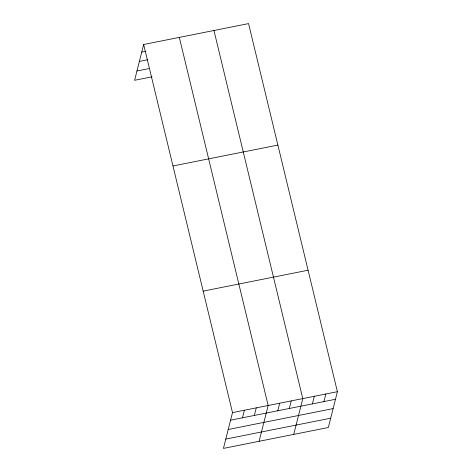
<?xml version="1.0" encoding="UTF-8"?>
<svg xmlns="http://www.w3.org/2000/svg" width="472" height="472" viewBox="0 0 472 472"><rect width="100%" height="100%" fill="white"/><g stroke="black" fill="none" stroke-linecap="round" stroke-linejoin="round"><path stroke-width="0.71" d="M143.653 44.498L232.495 412.599L223.433 448.4L328.347 427.502L337.403 391.701L248.567 23.6L143.653 44.498L134.597 80.299L152.084 76.818M242.46 417.814L244.384 410.227M254.355 415.443L256.272 407.861M259.104 441.296L268.161 405.489L179.325 37.394M277.784 410.776L279.701 403.194M289.324 408.481L291.242 400.893M293.726 434.399L302.782 398.598L213.946 30.497M312.405 403.879L314.322 396.297M323.945 401.583L325.863 393.996M141.736 52.085L145.931 51.247M139.382 61.395L147.771 59.726M136.951 70.989L148.845 68.623M172.97 165.973L277.884 145.075M203.178 291.124L308.086 270.226M232.495 412.599L337.403 391.701M230.572 420.18L335.486 399.282M228.218 429.496L333.126 408.593M225.787 439.09L330.701 418.192"/></g></svg>
